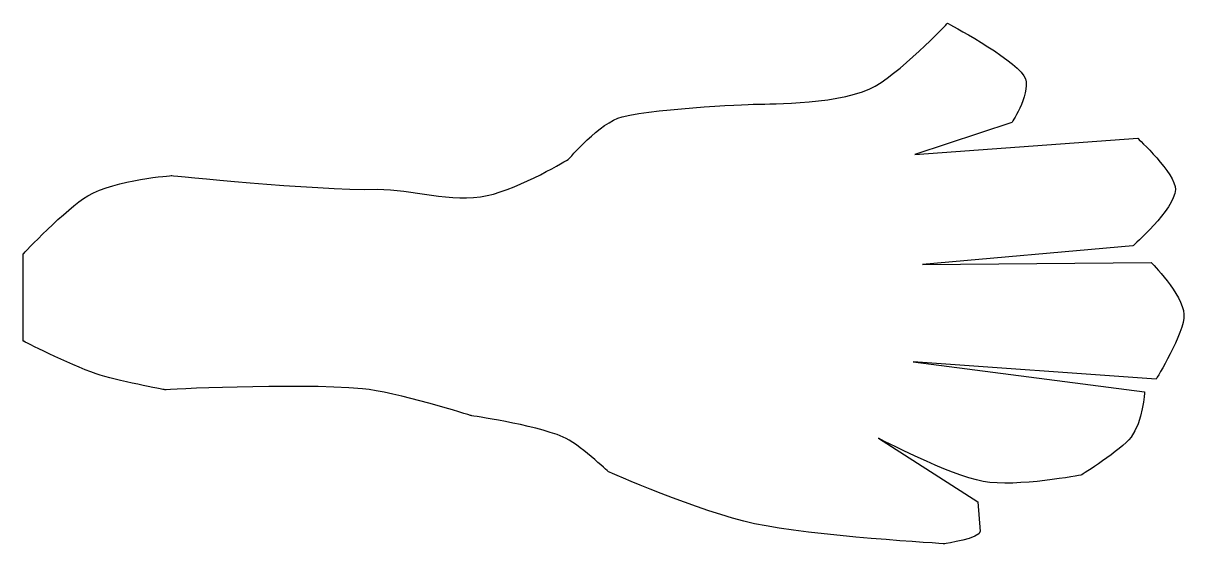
# Model space of a CAD drawing. Extents: x 0 to 110, y 0 to 49.
import ezdxf

# ---------------------------------------------------------------- set-up
doc = ezdxf.new("R2010")
doc.units = 0
doc.layers.add('Tail', color=7, linetype='CONTINUOUS')

msp = doc.modelspace()

# ---------------------------------------------------------------- linework, layer by layer
at = {"layer": 'Tail', "color": 7}
for p, q in [((93.999981, 40.058032), (84.792481, 37.015323)), ((84.792481, 37.015323), (105.959148, 38.549907)), ((105.509356, 28.33699), (85.506856, 26.564282)), ((0.026458, 19.284898), (0.026458, 27.56532)), ((85.506856, 26.564282), (107.229148, 26.74949)), ((0.026458, 19.284898), (0.026458, 19.284898)), ((107.705398, 15.663448), (84.630739, 17.304799)), ((84.630739, 17.304799), (106.620606, 14.446365)), ((81.32644, 10.054282), (90.768829, 3.995323)), ((90.768829, 3.995323), (90.995439, 1.195616))]:
    msp.add_line(p, q, dxfattribs=at)
for points in [[(80.490171, 43.237768), (83.136264, 44.44585), (87.888106, 49.477198), (87.888106, 49.477198)], [(87.888106, 49.477198), (87.888106, 49.477198), (93.988647, 46.261267), (95.148821, 44.473293)], [(95.148821, 44.473293), (96.025938, 43.121544), (93.999981, 40.058032), (93.999981, 40.058032)], [(69.817065, 41.804282), (69.817065, 41.804282), (77.058925, 41.67122), (80.490171, 43.237768)], [(56.942741, 40.586958), (60.57415, 41.472756), (69.817065, 41.804282), (69.817065, 41.804282)], [(51.869081, 36.565773), (51.869081, 36.565773), (54.891503, 40.086607), (56.942741, 40.586958)], [(105.959148, 38.549907), (105.959148, 38.549907), (109.606768, 35.179753), (109.540482, 33.674684)], [(44.126023, 33.09949), (47.307458, 33.788986), (51.869081, 36.565773), (51.869081, 36.565773)], [(6.153579, 33.078694), (8.885497, 34.64888), (14.148731, 35.00449), (14.148731, 35.00449)], [(14.148731, 35.00449), (14.148731, 35.00449), (27.53078, 33.594491), (33.681776, 33.699531)], [(33.681776, 33.699531), (36.924067, 33.7549), (40.717986, 32.360885), (44.126023, 33.09949)], [(109.540482, 33.674684), (109.456839, 31.775446), (105.509356, 28.33699), (105.509356, 28.33699)], [(0.026458, 27.56532), (0.026458, 27.56532), (4.141991, 31.92252), (6.153579, 33.078694)], [(107.229148, 26.74949), (107.229148, 26.74949), (110.276693, 23.752864), (110.360391, 21.804525)], [(110.360391, 21.804525), (110.435443, 20.057516), (107.705398, 15.663448), (107.705398, 15.663448)], [(6.970612, 16.166731), (4.295876, 17.086113), (0.026458, 19.284898), (0.026458, 19.284898)], [(13.487273, 14.658032), (13.487273, 14.658032), (8.782815, 15.543825), (6.970612, 16.166731)], [(32.29062, 14.748189), (25.542814, 15.318167), (13.487273, 14.658032), (13.487273, 14.658032)], [(42.617898, 12.197407), (42.617898, 12.197407), (35.253022, 14.497959), (32.29062, 14.748189)], [(106.620606, 14.446365), (106.620606, 14.446365), (106.418957, 11.582219), (105.328082, 10.150146)], [(51.355104, 10.168087), (48.382698, 11.384554), (42.617898, 12.197407), (42.617898, 12.197407)], [(55.649273, 6.864272), (55.649273, 6.864272), (52.726489, 9.606842), (51.355104, 10.168087)], [(91.287259, 5.943152), (88.026989, 6.53349), (81.32644, 10.054282), (81.32644, 10.054282)], [(105.328082, 10.150146), (104.416942, 8.954023), (100.614565, 6.561782), (100.614565, 6.561782)], [(69.532386, 1.92883), (64.364656, 3.033949), (55.649273, 6.864272), (55.649273, 6.864272)], [(100.614565, 6.561782), (100.614565, 6.561782), (94.456364, 5.369323), (91.287259, 5.943152)], [(87.623523, 0.026573), (87.623523, 0.026573), (75.022739, 0.754717), (69.532386, 1.92883)], [(90.995439, 1.195616), (91.047909, 0.547392), (87.623523, 0.026573), (87.623523, 0.026573)]]:
    msp.add_open_spline(points, degree=3, dxfattribs=at)

doc.saveas('drawing.dxf')
